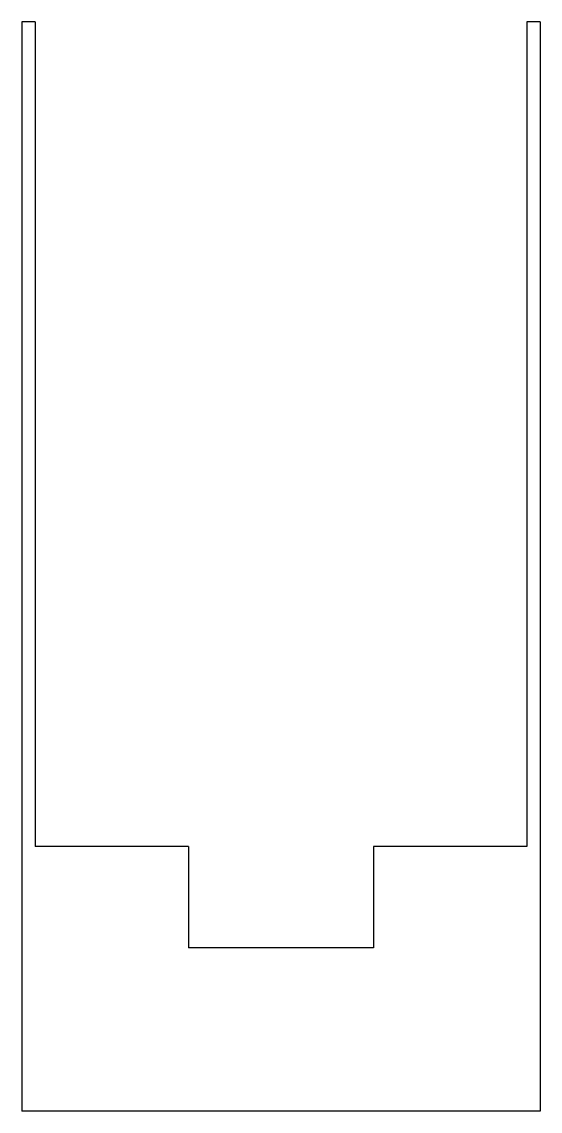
# Model space of a CAD drawing. Header units: millimetres. Extents: x 0 to 39.2, y 0 to 82.3.
import ezdxf

# ---------------------------------------------------------------- set-up
doc = ezdxf.new("R2010")
doc.units = ezdxf.units.MM

msp = doc.modelspace()

# ---------------------------------------------------------------- linework, layer by layer
for p, q in [((1, 82.35, 0.925), (0, 82.35, 0.925)), ((0, 82.35, 0.925), (0, 0, 0.925)), ((1, 82.35, 0.925), (1, 20, 0.925)), ((39.2, 82.35, 0.925), (38.2, 82.35, 0.925)), ((38.2, 82.35, 0.925), (38.2, 20, 0.925)), ((39.2, 82.35, 0.925), (39.2, 0, 0.925)), ((12.6, 20, 0.925), (1, 20, 0.925)), ((12.6, 20, 0.925), (12.6, 12.35, 0.925)), ((38.2, 20, 0.925), (26.6, 20, 0.925)), ((26.6, 20, 0.925), (26.6, 12.35, 0.925)), ((26.6, 12.35, 0.925), (12.6, 12.35, 0.925)), ((39.2, 0, 0.925), (0, 0, 0.925))]:
    msp.add_line(p, q)

doc.saveas('drawing.dxf')
